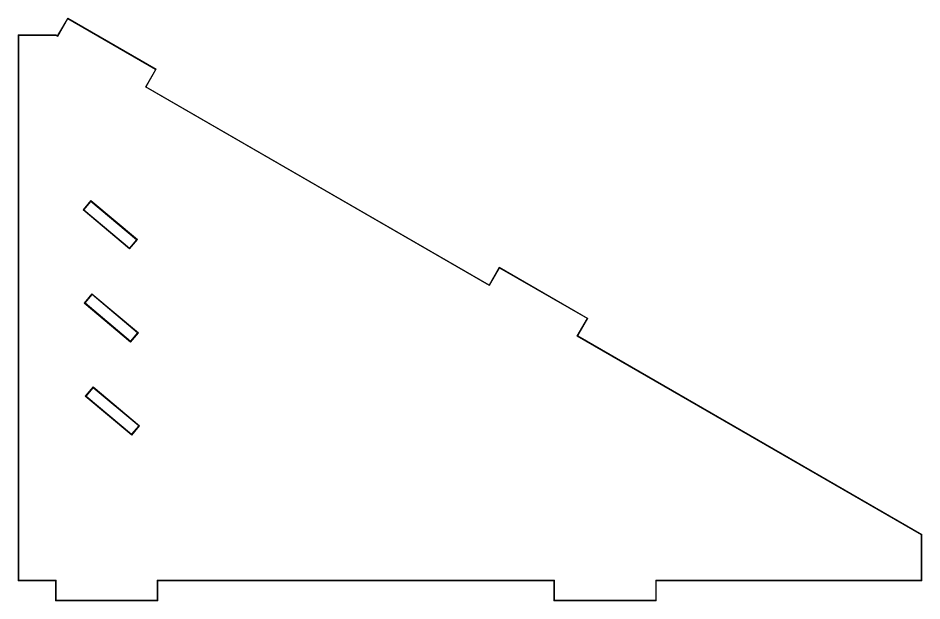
# Model space of a CAD drawing. Header units: millimetres. Extents: x -1378 to 3334, y -1176 to 661.
# Drawn here: x 845.2 to 1180.4, y 369.8 to 585.9 of the extents above; entities that cross this region are included whole.
import ezdxf

# ---------------------------------------------------------------- set-up
doc = ezdxf.new("R2010")
doc.units = ezdxf.units.MM
doc.header["$MEASUREMENT"] = 0
doc.layers.add('Layer 1', color=7, linetype='Continuous')

msp = doc.modelspace()

# ---------------------------------------------------------------- linework, layer by layer
at = {"layer": 'Layer 1', "color": 222, "lineweight": 9}
for points in [[(859.8708, 579.4387), (859.8708, 579.4387), (863.6208, 585.9287), (863.6208, 585.9287)], [(863.7008, 585.6287), (863.7008, 585.6287), (859.9508, 579.1287), (859.9508, 579.1287)], [(863.6208, 585.9287), (863.6208, 585.9287), (896.4808, 566.9587), (896.4808, 566.9587)], [(896.1808, 566.8687), (896.1808, 566.8687), (863.7008, 585.6287), (863.7008, 585.6287)], [(845.2108, 377.2587), (845.2108, 377.2587), (845.2108, 579.7187), (845.2108, 579.7187)], [(845.2108, 579.7187), (845.2108, 579.7187), (859.3708, 579.7187), (859.3708, 579.7187)], [(845.4408, 579.4987), (845.4408, 579.4987), (845.4408, 377.4787), (845.4408, 377.4787)], [(859.3108, 579.4987), (859.3108, 579.4987), (845.4408, 579.4987), (845.4408, 579.4987)], [(859.9508, 579.1287), (859.9508, 579.1287), (859.3108, 579.4987), (859.3108, 579.4987)], [(859.3708, 579.7187), (859.3708, 579.7187), (859.8708, 579.4387), (859.8708, 579.4387)], [(892.4308, 560.3787), (892.4308, 560.3787), (896.1808, 566.8687), (896.1808, 566.8687)], [(896.4808, 566.9587), (896.4808, 566.9587), (892.7308, 560.4587), (892.7308, 560.4587)], [(1020.0008, 486.7287), (1020.0008, 486.7287), (892.4308, 560.3787), (892.4308, 560.3787)], [(892.7308, 560.4587), (892.7308, 560.4587), (1019.9208, 487.0287), (1019.9208, 487.0287)], [(869.3208, 514.7687), (869.3208, 514.7687), (872.2208, 518.2187), (872.2208, 518.2187)], [(872.2408, 517.8987), (872.2408, 517.8987), (869.6408, 514.7987), (869.6408, 514.7987)], [(872.2208, 518.2187), (872.2208, 518.2187), (889.4508, 503.7587), (889.4508, 503.7587)], [(889.1308, 503.7287), (889.1308, 503.7287), (872.2408, 517.8987), (872.2408, 517.8987)], [(886.5608, 500.3087), (886.5608, 500.3087), (869.3208, 514.7687), (869.3208, 514.7687)], [(869.6408, 514.7987), (869.6408, 514.7987), (886.5308, 500.6287), (886.5308, 500.6287)], [(886.5308, 500.6287), (886.5308, 500.6287), (889.1308, 503.7287), (889.1308, 503.7287)], [(889.4508, 503.7587), (889.4508, 503.7587), (886.5608, 500.3087), (886.5608, 500.3087)], [(1019.9208, 487.0287), (1019.9208, 487.0287), (1023.6708, 493.5287), (1023.6708, 493.5287)], [(1023.7508, 493.2187), (1023.7508, 493.2187), (1020.0008, 486.7287), (1020.0008, 486.7287)], [(1023.6708, 493.5287), (1023.6708, 493.5287), (1056.5408, 474.5487), (1056.5408, 474.5487)], [(1056.2308, 474.4687), (1056.2308, 474.4687), (1023.7508, 493.2187), (1023.7508, 493.2187)], [(869.7208, 480.2487), (869.7208, 480.2487), (872.6108, 483.6887), (872.6108, 483.6887)], [(872.6408, 483.3787), (872.6408, 483.3787), (870.0408, 480.2687), (870.0408, 480.2687)], [(872.6108, 483.6887), (872.6108, 483.6887), (889.8508, 469.2287), (889.8508, 469.2287)], [(889.5308, 469.1987), (889.5308, 469.1987), (872.6408, 483.3787), (872.6408, 483.3787)], [(886.9608, 465.7787), (886.9608, 465.7787), (869.7208, 480.2487), (869.7208, 480.2487)], [(870.0408, 480.2687), (870.0408, 480.2687), (886.9308, 466.0987), (886.9308, 466.0987)], [(1052.4708, 467.9787), (1052.4708, 467.9787), (1056.2308, 474.4687), (1056.2308, 474.4687)], [(1056.5408, 474.5487), (1056.5408, 474.5487), (1052.7908, 468.0587), (1052.7908, 468.0587)], [(886.9308, 466.0987), (886.9308, 466.0987), (889.5308, 469.1987), (889.5308, 469.1987)], [(889.8508, 469.2287), (889.8508, 469.2287), (886.9608, 465.7787), (886.9608, 465.7787)], [(1180.2108, 394.2287), (1180.2108, 394.2287), (1052.4708, 467.9787), (1052.4708, 467.9787)], [(1052.7908, 468.0587), (1052.7908, 468.0587), (1180.4408, 394.3587), (1180.4408, 394.3587)], [(870.1208, 445.7187), (870.1208, 445.7187), (873.0208, 449.1687), (873.0208, 449.1687)], [(873.0408, 448.8487), (873.0408, 448.8487), (870.4408, 445.7487), (870.4408, 445.7487)], [(873.0208, 449.1687), (873.0208, 449.1687), (890.2508, 434.7087), (890.2508, 434.7087)], [(889.9408, 434.6787), (889.9408, 434.6787), (873.0408, 448.8487), (873.0408, 448.8487)], [(887.3608, 431.2587), (887.3608, 431.2587), (870.1208, 445.7187), (870.1208, 445.7187)], [(870.4408, 445.7487), (870.4408, 445.7487), (887.3308, 431.5787), (887.3308, 431.5787)], [(887.3308, 431.5787), (887.3308, 431.5787), (889.9408, 434.6787), (889.9408, 434.6787)], [(890.2508, 434.7087), (890.2508, 434.7087), (887.3608, 431.2587), (887.3608, 431.2587)], [(1180.2108, 377.4787), (1180.2108, 377.4787), (1180.2108, 394.2287), (1180.2108, 394.2287)], [(1180.4408, 394.3587), (1180.4408, 394.3587), (1180.4408, 377.2587), (1180.4408, 377.2587)], [(859.0908, 377.2587), (859.0908, 377.2587), (845.2108, 377.2587), (845.2108, 377.2587)], [(845.4408, 377.4787), (845.4408, 377.4787), (859.3108, 377.4787), (859.3108, 377.4787)], [(859.0908, 369.7587), (859.0908, 369.7587), (859.0908, 377.2587), (859.0908, 377.2587)], [(859.3108, 377.4787), (859.3108, 377.4787), (859.3108, 369.9787), (859.3108, 369.9787)], [(896.8208, 369.9787), (896.8208, 369.9787), (896.8208, 377.4787), (896.8208, 377.4787)], [(896.8208, 377.4787), (896.8208, 377.4787), (1044.1908, 377.4787), (1044.1908, 377.4787)], [(1043.9708, 377.2587), (1043.9708, 377.2587), (897.0408, 377.2587), (897.0408, 377.2587)], [(897.0408, 377.2587), (897.0408, 377.2587), (897.0408, 369.7587), (897.0408, 369.7587)], [(1043.9708, 369.7587), (1043.9708, 369.7587), (1043.9708, 377.2587), (1043.9708, 377.2587)], [(1044.1908, 377.4787), (1044.1908, 377.4787), (1044.1908, 369.9787), (1044.1908, 369.9787)], [(1081.6908, 369.9787), (1081.6908, 369.9787), (1081.6908, 377.4787), (1081.6908, 377.4787)], [(1081.6908, 377.4787), (1081.6908, 377.4787), (1180.2108, 377.4787), (1180.2108, 377.4787)], [(1180.4408, 377.2587), (1180.4408, 377.2587), (1081.9108, 377.2587), (1081.9108, 377.2587)], [(1081.9108, 377.2587), (1081.9108, 377.2587), (1081.9108, 369.7587), (1081.9108, 369.7587)], [(897.0408, 369.7587), (897.0408, 369.7587), (859.0908, 369.7587), (859.0908, 369.7587)], [(859.3108, 369.9787), (859.3108, 369.9787), (896.8208, 369.9787), (896.8208, 369.9787)], [(1081.9108, 369.7587), (1081.9108, 369.7587), (1043.9708, 369.7587), (1043.9708, 369.7587)], [(1044.1908, 369.9787), (1044.1908, 369.9787), (1081.6908, 369.9787), (1081.6908, 369.9787)]]:
    msp.add_open_spline(points, degree=3, dxfattribs=at)

doc.saveas('drawing.dxf')
